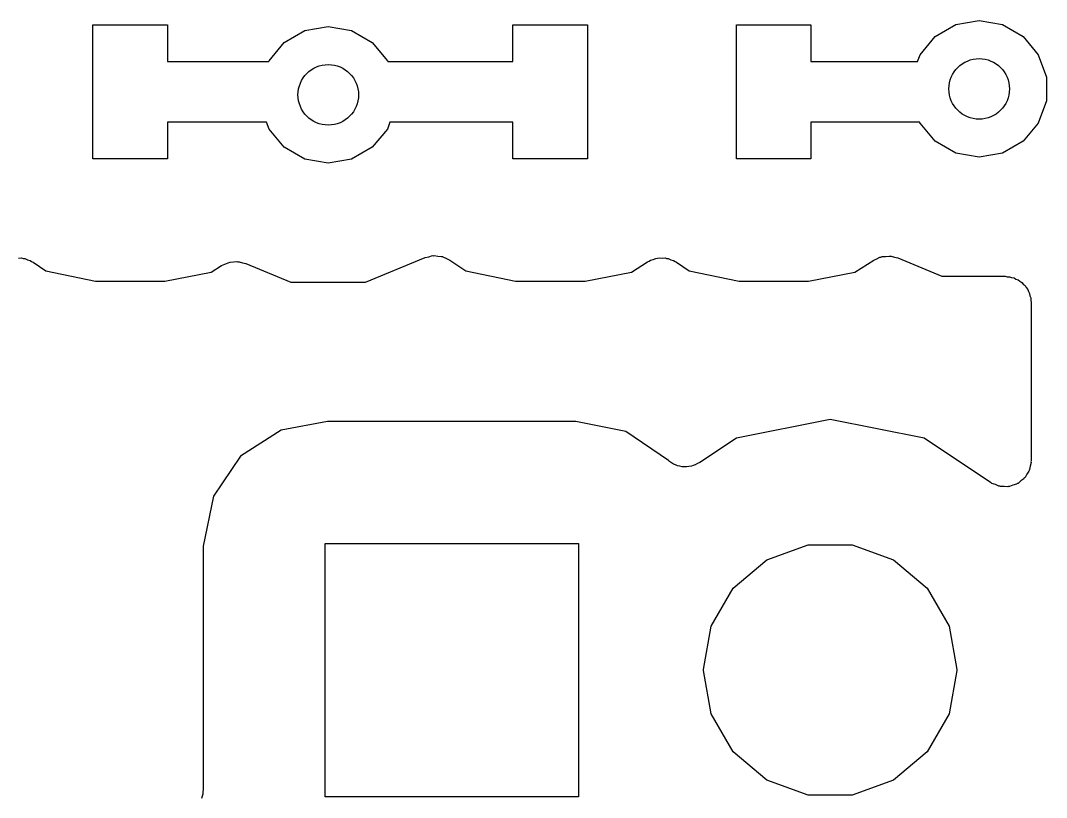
# Model space of a CAD drawing. Extents: x 91.8 to 190.7, y -114.3 to -59.5.
# Drawn here: x 112.92 to 119.81, y -95.19 to -89.98 of the extents above; entities that cross this region are included whole.
import ezdxf

# ---------------------------------------------------------------- set-up
doc = ezdxf.new("R2010")
doc.units = 0
doc.header["$MEASUREMENT"] = 0
doc.layers.add('BLACK', color=7, linetype='CONTINUOUS')

msp = doc.modelspace()

# ---------------------------------------------------------------- linework, layer by layer
at = {"layer": 'Black'}
for p, q in [((113.41, -90.91), (113.41, -90.01)), ((113.41, -90.01), (113.91, -90.01)), ((113.91, -90.01), (113.91, -90.2568)), ((114.833, -90.0487), (114.99, -90.0211)), ((114.99, -90.0211), (115.147, -90.0487)), ((116.23, -90.2568), (116.23, -90.01)), ((116.23, -90.01), (116.73, -90.01)), ((116.73, -90.01), (116.73, -90.91)), ((117.73, -90.91), (117.73, -90.01)), ((117.73, -90.01), (118.23, -90.01)), ((118.23, -90.01), (118.23, -90.2568)), ((119.065, -90.0884), (119.203, -90.0087)), ((119.203, -90.0087), (119.36, -89.9811)), ((119.36, -89.9811), (119.517, -90.0087)), ((119.517, -90.0087), (119.655, -90.0884)), ((114.695, -90.1284), (114.833, -90.0487)), ((115.147, -90.0487), (115.285, -90.1284)), ((118.963, -90.2105), (119.065, -90.0884)), ((119.655, -90.0884), (119.757, -90.2105)), ((114.593, -90.2505), (114.695, -90.1284)), ((115.285, -90.1284), (115.387, -90.2505)), ((118.946, -90.2568), (118.963, -90.2105)), ((119.757, -90.2105), (119.812, -90.3603)), ((113.91, -90.2568), (114.59, -90.2568)), ((114.59, -90.2568), (114.593, -90.2505)), ((115.387, -90.2505), (115.39, -90.2568)), ((115.39, -90.2568), (116.23, -90.2568)), ((118.23, -90.2568), (118.946, -90.2568)), ((119.812, -90.3603), (119.812, -90.5197)), ((119.812, -90.5197), (119.757, -90.6695)), ((114.576, -90.6632), (113.91, -90.6632)), ((113.91, -90.6632), (113.91, -90.91)), ((114.593, -90.7095), (114.576, -90.6632)), ((114.695, -90.8316), (114.593, -90.7095)), ((115.387, -90.7095), (115.285, -90.8316)), ((115.404, -90.6632), (115.387, -90.7095)), ((116.23, -90.6632), (115.404, -90.6632)), ((116.23, -90.91), (116.23, -90.6632)), ((118.96, -90.6632), (118.23, -90.6632)), ((118.23, -90.6632), (118.23, -90.91)), ((118.963, -90.6695), (118.96, -90.6632)), ((119.065, -90.7916), (118.963, -90.6695)), ((119.757, -90.6695), (119.655, -90.7916)), ((114.833, -90.9113), (114.695, -90.8316)), ((115.285, -90.8316), (115.147, -90.9113)), ((119.203, -90.8713), (119.065, -90.7916)), ((119.655, -90.7916), (119.517, -90.8713)), ((113.91, -90.91), (113.41, -90.91)), ((114.99, -90.9389), (114.833, -90.9113)), ((115.147, -90.9113), (114.99, -90.9389)), ((116.73, -90.91), (116.23, -90.91)), ((118.23, -90.91), (117.73, -90.91)), ((119.36, -90.8989), (119.203, -90.8713)), ((119.517, -90.8713), (119.36, -90.8989)), ((112.911, -91.5751), (112.931, -91.5741)), ((112.931, -91.5741), (112.941, -91.5774)), ((112.941, -91.5774), (112.952, -91.5782)), ((112.952, -91.5782), (112.97, -91.5863)), ((112.97, -91.5863), (112.989, -91.5922)), ((112.989, -91.5922), (112.998, -91.5988)), ((112.998, -91.5988), (113.008, -91.6033)), ((113.008, -91.6033), (113.093, -91.6613)), ((114.296, -91.617), (114.317, -91.6062)), ((114.317, -91.6062), (114.324, -91.6052)), ((114.324, -91.6052), (114.331, -91.6024)), ((114.331, -91.6024), (114.354, -91.6013)), ((114.354, -91.6013), (114.377, -91.5983)), ((114.377, -91.5983), (114.384, -91.5999)), ((114.384, -91.5999), (114.391, -91.5995)), ((114.391, -91.5995), (114.414, -91.6064)), ((114.414, -91.6064), (114.437, -91.6115)), ((115.239, -91.7374), (115.641, -91.5715)), ((115.641, -91.5715), (115.666, -91.566)), ((115.666, -91.566), (115.69, -91.559)), ((115.69, -91.559), (115.695, -91.5594)), ((115.695, -91.5594), (115.7, -91.5583)), ((115.7, -91.5583), (115.725, -91.5617)), ((115.725, -91.5617), (115.751, -91.5637)), ((115.751, -91.5637), (115.756, -91.5657)), ((115.756, -91.5657), (115.76, -91.5664)), ((115.76, -91.5664), (115.783, -91.5782)), ((115.783, -91.5782), (115.807, -91.5888)), ((115.807, -91.5888), (115.913, -91.6613)), ((117.025, -91.6705), (117.134, -91.6006)), ((117.134, -91.6006), (117.144, -91.5964)), ((117.144, -91.5964), (117.153, -91.59)), ((117.153, -91.59), (117.172, -91.5847)), ((117.172, -91.5847), (117.19, -91.5771)), ((117.19, -91.5771), (117.201, -91.5765)), ((117.201, -91.5765), (117.212, -91.5736)), ((117.212, -91.5736), (117.231, -91.5751)), ((117.231, -91.5751), (117.251, -91.5741)), ((117.251, -91.5741), (117.261, -91.5774)), ((117.261, -91.5774), (117.272, -91.5782)), ((117.272, -91.5782), (117.29, -91.5863)), ((117.29, -91.5863), (117.309, -91.5922)), ((117.309, -91.5922), (117.318, -91.5988)), ((117.318, -91.5988), (117.328, -91.6033)), ((117.328, -91.6033), (117.413, -91.6613)), ((118.525, -91.6705), (118.652, -91.5891)), ((118.652, -91.5891), (118.673, -91.58)), ((118.673, -91.58), (118.694, -91.5692)), ((118.694, -91.5692), (118.701, -91.5683)), ((118.701, -91.5683), (118.708, -91.5655)), ((118.708, -91.5655), (118.731, -91.5644)), ((118.731, -91.5644), (118.755, -91.5613)), ((118.755, -91.5613), (118.762, -91.5629)), ((118.762, -91.5629), (118.769, -91.5626)), ((118.769, -91.5626), (118.791, -91.5695)), ((118.791, -91.5695), (118.814, -91.5746)), ((118.814, -91.5746), (119.109, -91.697)), ((113.093, -91.6613), (113.428, -91.7291)), ((113.894, -91.7291), (114.205, -91.6705)), ((114.205, -91.6705), (114.274, -91.626)), ((114.274, -91.626), (114.296, -91.617)), ((114.437, -91.6115), (114.739, -91.737)), ((115.913, -91.6613), (116.248, -91.7291)), ((116.714, -91.7291), (117.025, -91.6705)), ((117.413, -91.6613), (117.748, -91.7291)), ((118.214, -91.7291), (118.525, -91.6705)), ((113.428, -91.7291), (113.894, -91.7291)), ((114.739, -91.737), (115.239, -91.7374)), ((116.248, -91.7291), (116.714, -91.7291)), ((117.748, -91.7291), (118.214, -91.7291)), ((119.109, -91.697), (119.534, -91.6974)), ((119.534, -91.6974), (119.549, -91.7)), ((119.549, -91.7), (119.564, -91.7)), ((119.564, -91.7), (119.578, -91.7053)), ((119.578, -91.7053), (119.594, -91.708)), ((119.594, -91.708), (119.607, -91.7156)), ((119.607, -91.7156), (119.621, -91.7209)), ((119.621, -91.7209), (119.633, -91.7308)), ((119.633, -91.7308), (119.646, -91.7385)), ((119.646, -91.7385), (119.656, -91.7502)), ((119.656, -91.7502), (119.668, -91.76)), ((119.668, -91.76), (119.676, -91.7734)), ((119.676, -91.7734), (119.686, -91.7852)), ((119.686, -91.7852), (119.691, -91.7996)), ((119.691, -91.7996), (119.698, -91.8128)), ((119.698, -91.8128), (119.701, -91.828)), ((119.701, -91.828), (119.706, -91.8425)), ((119.706, -91.8425), (119.706, -91.8578)), ((119.706, -91.8578), (119.709, -91.8729)), ((119.709, -91.8729), (119.709, -92.935)), ((114.986, -92.6709), (114.675, -92.7295)), ((116.652, -92.6709), (114.986, -92.6709)), ((116.987, -92.7387), (116.652, -92.6709)), ((118.36, -92.6577), (117.73, -92.783)), ((118.99, -92.783), (118.36, -92.6577)), ((114.675, -92.7295), (114.401, -92.9054)), ((117.274, -92.9343), (116.987, -92.7387)), ((117.73, -92.783), (117.484, -92.9475)), ((119.436, -93.0809), (118.99, -92.783)), ((114.401, -92.9054), (114.219, -93.1727)), ((117.28, -92.9413), (117.274, -92.9343)), ((117.295, -92.949), (117.28, -92.9413)), ((117.309, -92.959), (117.295, -92.949)), ((117.322, -92.9628), (117.309, -92.959)), ((117.334, -92.9692), (117.322, -92.9628)), ((117.351, -92.9713), (117.334, -92.9692)), ((117.367, -92.976), (117.351, -92.9713)), ((117.381, -92.9751), (117.367, -92.976)), ((117.395, -92.9769), (117.381, -92.9751)), ((117.411, -92.9731), (117.395, -92.9769)), ((117.428, -92.972), (117.411, -92.9731)), ((117.441, -92.9665), (117.428, -92.972)), ((117.454, -92.9634), (117.441, -92.9665)), ((117.468, -92.9543), (117.454, -92.9634)), ((117.484, -92.9475), (117.468, -92.9543)), ((119.703, -92.9706), (119.698, -92.995)), ((119.709, -92.9465), (119.703, -92.9706)), ((119.709, -92.935), (119.708, -92.9407)), ((119.708, -92.9407), (119.709, -92.9465)), ((119.66, -93.0564), (119.64, -93.0711)), ((119.663, -93.0516), (119.66, -93.0564)), ((119.668, -93.0478), (119.663, -93.0516)), ((119.68, -93.0263), (119.668, -93.0478)), ((119.694, -93.0057), (119.68, -93.0263)), ((119.696, -93.0001), (119.694, -93.0057)), ((119.698, -92.995), (119.696, -93.0001)), ((119.441, -93.0833), (119.436, -93.0809)), ((119.446, -93.087), (119.441, -93.0833)), ((119.469, -93.0955), (119.446, -93.087)), ((119.492, -93.1055), (119.469, -93.0955)), ((119.498, -93.1059), (119.492, -93.1055)), ((119.503, -93.1079), (119.498, -93.1059)), ((119.528, -93.1079), (119.503, -93.1079)), ((119.553, -93.1095), (119.528, -93.1079)), ((119.558, -93.1079), (119.553, -93.1095)), ((119.564, -93.1079), (119.558, -93.1079)), ((119.587, -93.0994), (119.564, -93.1079)), ((119.611, -93.0924), (119.587, -93.0994)), ((119.616, -93.089), (119.611, -93.0924)), ((119.621, -93.087), (119.616, -93.089)), ((119.64, -93.0711), (119.621, -93.087)), ((114.219, -93.1727), (114.151, -93.5076)), ((114.151, -93.5076), (114.151, -95.1413)), ((114.97, -95.19), (114.97, -93.49)), ((114.97, -93.49), (116.67, -93.49)), ((116.67, -93.49), (116.67, -95.19)), ((117.935, -93.6006), (118.212, -93.4997)), ((118.212, -93.4997), (118.508, -93.4997)), ((118.508, -93.4997), (118.785, -93.6006)), ((117.709, -93.7904), (117.935, -93.6006)), ((118.785, -93.6006), (119.011, -93.7904)), ((117.561, -94.046), (117.709, -93.7904)), ((119.011, -93.7904), (119.159, -94.046)), ((117.51, -94.3368), (117.561, -94.046)), ((119.159, -94.046), (119.21, -94.3368)), ((117.51, -94.3432), (117.51, -94.3368)), ((117.561, -94.634), (117.51, -94.3432)), ((119.21, -94.3432), (119.159, -94.634)), ((119.21, -94.3368), (119.21, -94.3432)), ((117.709, -94.8896), (117.561, -94.634)), ((119.159, -94.634), (119.011, -94.8896)), ((117.935, -95.0794), (117.709, -94.8896)), ((119.011, -94.8896), (118.785, -95.0794)), ((118.212, -95.1803), (117.935, -95.0794)), ((118.785, -95.0794), (118.508, -95.1803)), ((114.143, -95.1862), (114.14, -95.2013)), ((114.148, -95.1718), (114.143, -95.1862)), ((114.151, -95.1413), (114.148, -95.1564)), ((114.148, -95.1564), (114.148, -95.1718)), ((116.67, -95.19), (114.97, -95.19)), ((118.508, -95.1803), (118.212, -95.1803))]:
    msp.add_line(p, q, dxfattribs=at)
for centre in [(114.99, -90.48), (119.36, -90.44)]:
    msp.add_circle(centre, 0.2032, dxfattribs=at)

doc.saveas('drawing.dxf')
